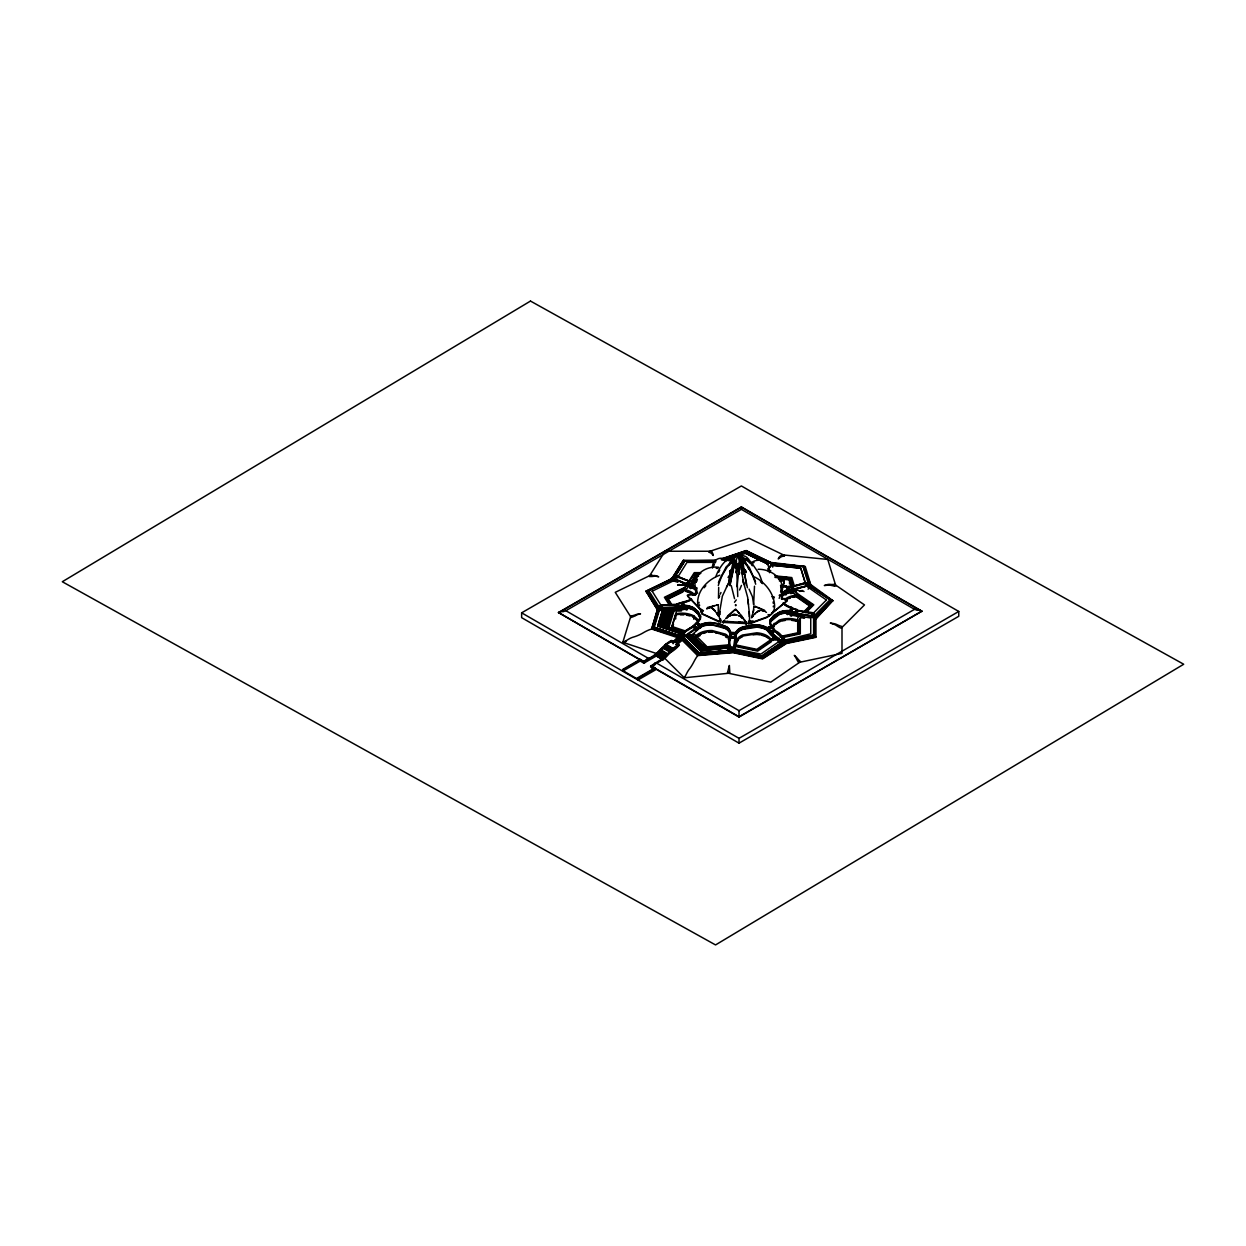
<?xml version="1.0" encoding="UTF-8"?>
<svg xmlns="http://www.w3.org/2000/svg" width="1246" height="1246" viewBox="0 0 1246 1246"><rect width="100%" height="100%" fill="white"/><g stroke="black" fill="none" stroke-linecap="round" stroke-linejoin="round"><path stroke-width="1.5" d="M700.532 618.919L699.006 615.119M700.548 615.789L700.532 617.206A18.114 10.451 0 0 1 698.29 621.785L697.277 622.735M737.772 596.554L736.386 560.918L732.882 570.559L729.798 585.433M719.892 611.63L719.845 613.468A21.026 7.258 -74.9 0 0 719.861 614.309M738.208 566.681L738.722 570.512A29.966 1.947 -87.4 0 1 738.722 572.039L738.785 573.222L738.286 569.624M738.629 569.983A30.574 1.978 -87.4 0 1 738.8 572.662L738.785 569.547M727.976 559.937L731.184 556.183L734.735 555.856L734.283 564.843L728.785 581.648M737.04 586.726L739.906 560.902L744.594 574.048L747.413 587.738M734.626 647.795L734.548 648.839L736.23 634.712A17.584 10.155 0 0 1 742.46 629.386L756.789 627.174A17.584 10.155 0 0 1 766.788 629.978L770.744 634.899L779.171 641.908M730.125 634.261L728.178 649.914L733.972 650.21L736.23 632.579A17.584 10.155 0 0 1 742.46 627.268L749.376 625.617L758.503 625.352A18.114 10.451 0 0 1 765.916 627.423L767.225 628.109L771.445 626.395L774.934 631.068L785.276 639.914L779.202 641.394L760.948 654.057L734.159 648.855M735.903 605.603L735.95 604.762M729.938 632.485A18.114 10.451 0 0 1 730.327 633.42L728.863 648.823M730.592 635.538L730.327 631.286A18.114 10.451 0 0 0 726.948 626.94L719.409 623.81L710.422 622.486A18.114 10.451 0 0 0 702.479 623.794L699.941 625.741L701.358 624.542A17.584 10.155 0 0 1 712.058 622.798L719.409 624.246M729.86 636.239L728.349 646.658C726.309 650.272 735.623 650.739 734.143 646.954L733.396 648.621L728.863 648.512M728.988 646.69L728.24 648.372M730.296 640.101L730.421 638.388L729.72 640.07M734.704 646.503L735.903 636.457M734.829 638.201L736.246 632.018A18.114 10.451 0 0 1 740.872 628.077L749.235 625.741L756.805 625.165A17.584 10.155 0 0 1 766.788 627.844L781.024 642.048L784.746 640.117M734.548 648.839L734.688 646.767M729.564 646.238L729.58 640.833M781.507 599.139L782.426 593.376A18.114 10.451 0 0 1 787.27 589.514L794.683 589.358L808.436 585.698L830.895 600.338L815.46 615.773L814.386 618.109M782.036 598.687L782.363 594.373A17.584 10.155 0 0 1 788.874 589.171L790.385 589.576M782.145 599.373L782.363 596.491A17.584 10.155 0 0 1 788.874 591.289L787.27 591.648A18.114 10.451 0 0 0 782.426 595.51L781.834 596.445M753.534 610.369L753.783 606.553L754.827 606.132L764.655 610.322M718.693 587.442L718.475 598.189M673.105 609.901L668.666 611.412L685.3 607.425A18.114 10.451 0 0 1 692.823 609.372L698.243 613.717M691.608 599.622A18.114 10.451 0 0 1 684.786 602.301L677.933 603.578L676.64 605.026L661.533 605.79L661.533 606.755L659.586 606.849L659.991 609.465L661.984 608.344L677.092 607.55L685.3 605.291A18.114 10.451 0 0 1 692.823 607.238L698.243 611.599L700.548 616.225M682.201 608.5L683.556 607.285M728.739 581.913L733.66 559.641L726.138 566.946L719.378 580.138A85.678 63.406 -38.9 0 0 718.428 582.832M698.679 575.917L696.28 575.886L696.218 580.122M712.541 568.051C711.622 560.311 720.764 554.797 726.543 560.793M753.628 604.528L754.5 586.227M742.445 622.361L746.198 622.564L746.852 623.607L722.68 622.393L723.63 621.411L733.349 621.785M723.396 622.969L723.848 621.318M725.92 618.546L727.103 617.518M726.262 618.218L734.315 610.322M727.321 621.645L740.482 622.097M730.094 615.898L731.184 615.15L728.926 616.334M730.125 636.395L730.047 634.448A17.584 10.155 0 0 0 725.499 628.529L712.058 624.916A17.584 10.155 0 0 0 701.358 626.676L690.705 635.927M733.318 614.761L736.339 614.699M768.299 629.713L765.916 627.003A18.114 10.451 0 0 0 758.503 624.916L749.235 625.321L740.872 627.641A18.114 10.451 0 0 0 736.246 631.582C737.274 636.208 730.312 641.783 730.592 635.117M733.505 648.309L733.333 649.431L728.817 649.197L728.988 648.076L733.505 648.309L734.891 637.936M734.922 614.107L732.414 615.01L733.676 614.496M742.834 618.218L740.794 616.863L743.675 619.028M745.965 624.106L745.139 620.726M718.288 605.447L718.21 613.593M739.812 558.738L740.903 554.922L741.479 555.934M729.86 638.373L730.654 636.285M753.207 612.066L753.643 609.73M734.626 564.578L738.271 554.47L739.034 557.897M768.05 614.543L769.592 615.82L770.153 614.48M696.732 581.461L697.386 579.265M753.441 610.898L752.319 615.322M796.537 613.25L788.407 610.509A18.114 10.451 0 0 0 780.401 611.661L773.766 615.399L769.935 620.71A18.114 10.451 0 0 0 770.791 625.461L771.399 626.349M797.674 615.913L788.407 612.627A18.114 10.451 0 0 0 780.401 613.795L773.766 617.533L769.935 622.424A18.114 10.451 0 0 0 769.81 623.374M790.166 612.658L791.802 614.044M780.775 591.32L780.588 592.177M783.672 583.44L784.295 580.34L779.7 580.231M695.128 594.295L696.109 590.012A17.584 10.155 0 0 0 691.25 584.234L692.729 584.748A18.114 10.451 0 0 1 695.891 588.096M695.642 594.373L696.639 590.012M695.642 594.794L696.327 589.031M783.485 584.281L784.061 580.963L779.435 580.932M737.694 565.077L735.436 563.815L738.115 564.89L736.526 568.02L738.473 563.332L736.043 567.553M748.628 621.318L748.145 622.844M783.734 583.595L782.223 588.237M738.115 556.308L739.112 560.295A76.458 5.436 -87.1 0 1 739.33 563.504M783.485 584.53L782.94 586.134M733.411 570.076L731.137 579.733A76.458 26.384 -74.9 0 0 730.078 585.682M740.264 557.678L740.669 556.51M701 611.241L702.183 614.06L718.646 621.676L720.702 621.162M635.694 615.508A11.666 9.298 -21 0 1 640.522 613.842L640.086 613.842A11.697 9.547 4.3 0 0 635.585 614.761A19.36 15.793 4.3 0 1 632.501 615.695A18.721 15.279 4.3 0 1 630.865 615.991L622.829 642.297L656.767 653.62A20.061 11.588 -60 0 0 660.178 650.287A12.211 7.055 -60 0 1 663.775 647.172A25.979 14.999 -60 0 0 664.928 646.44L665.239 644.789L672.606 649.088M676.407 637.267L651.658 629.012L657.125 610.696L651.658 629.012A28.72 21.26 -38.9 0 0 644.12 632.298L642.017 633.513A35.122 25.995 -38.9 0 1 636.083 636.192A35.262 26.104 -38.9 0 1 633.42 637.064A16.478 12.195 -38.9 0 0 628 639.556A26.478 19.593 -38.9 0 1 622.844 642.297L626.442 641.332M651.658 628.591L678.556 637.033L652.53 628.358L657.919 610.4L657.514 607.783L646.908 590.947L670.769 579.39L673.229 577.365L683.883 560.466L673.229 577.365M653.387 627.797L658.698 610.104L653.387 627.797L678.945 636.317M654.259 627.252L680.3 635.943L654.259 627.252L659.492 609.792L659.056 606.942L648.745 590.604L671.937 579.686L675.348 576.446L676.936 576.135L689.334 581.181L695.081 573.176L700.641 573.176M662.607 610.073L657.717 626.115L662.607 609.964M663.495 610.01L658.573 626.193L682.528 633.669M664.305 610.275L659.446 626.022M665.582 609.123L660.396 626.022M667.264 609.372L662.031 626.536L684.116 633.591M667.498 611.49L662.903 626.629L684.116 633.295M663.76 626.458L668.323 611.755M668.323 611.817L663.853 626.364M669.678 610.26L664.632 626.8L684.179 633.015M670.488 610.478L665.504 626.878L683.789 632.579M672.902 611.381L668.09 627.143L685.113 632.361L668.962 627.236L673.712 611.599L671.298 610.758L666.361 626.972L685.113 632.61M671.843 627.517L675.706 614.854A17.584 10.155 0 0 1 693.788 616.879L697.807 620.524M671.843 628.155L672.949 624.542M674.6 619.106L675.706 615.493M672.388 627.828L673.494 624.215M739.345 573.549L739.501 572.381M753.285 615.945L751.572 617.798L752.459 614.948M782.722 586.835L783.033 585.978M719.067 597.582L719.627 595.868M734.221 567.428L735.919 563.317M713.911 565.653L714.379 564.267M739.548 589.997L741.448 585.418M735.685 572.537L736.698 569.438M736.152 572.662L737.18 569.562M748.566 623.857L749.438 619.76A21.743 4.595 81.2 0 0 749.609 615.789L747.693 597.457L743.27 581.508M749.999 620.991L749.173 622.595L751.042 623.312L767.178 617.346L769.888 615.213M750.076 621.069L749.656 622.19L753.036 620.82M736.215 571.073L737.18 569.983L736.698 571.198M781.943 588.891L782.504 587.458M720.235 594.171L720.982 592.489M734.19 565.201L737.975 564.485L735.825 565.326M737.975 564.485L735.919 565.855M789.497 610.945L790.914 607.908M790.166 611.288L791.506 608.095L789.948 607.612A18.114 10.451 0 0 1 784.014 604.294L783.158 603.438M790.821 611.646L791.506 608.095M803.857 614.823L796.537 613.686L795.275 612.113M796.599 609.263L797.861 610.4L812.517 612.627L814.417 613.873L797.72 610.727L791.631 607.378A17.584 10.155 0 0 1 783.656 602.908M795.275 612.845L797.082 610.415L795.275 612.845L796.459 609.995L792.923 608.64M795.135 614.543L791.475 613.717M811.738 616.988L813.062 616.77L811.177 615.524L795.914 613.266L797.082 610.415M813.062 616.77L796.396 613.577L797.861 610.4M796.396 615.711L795.275 614.231M800.244 616.318L804.698 617.923L802.019 617.876L800.244 616.318L810.663 617.954M799.184 620.57L801.303 615.882M797.082 610.727L812.361 613.406L811.021 615.882L812.267 617.035L813.778 613.78L812.361 612.985M812.984 613.826L811.177 616.272L812.984 613.826L812.439 617.097L812.984 614.153M813.062 617.191L814.245 614.667L812.361 614.371L812.361 613.406M813.062 617.938L812.906 617.128M814.245 615.399L813.778 613.78M813.607 617.736L814.744 615.29L829.945 599.747L810.336 586.57L807.751 583.128L809.62 586.336L808.171 585.355L793.842 589.327L791.335 586.461L787.737 587.364L786.257 585.932A17.584 10.155 0 0 1 781.444 586.227M830.895 600.338L815.46 615.462L814.386 617.798L814.386 635.943L785.65 641.97L762.1 657.078L733.364 651.035L698.523 653.854L683.26 638.279M815.164 618.499L816.192 615.945L831.845 600.292L816.192 615.945M812.33 586.477L810.803 584.608L832.795 600.572L815.943 618.546L815.943 637.313L786.382 643.528L762.599 658.885L733.037 652.67L697.713 655.598L682.403 640.304A21.12 12.195 -60 0 0 677.419 644.447L679.241 645.303L678.478 646.098A25.979 14.999 -60 0 1 671.687 651.767A12.211 7.055 -60 0 0 668.105 654.866A20.061 11.588 -60 0 1 664.679 658.184L656.393 662.981A2.632 1.526 -60 0 0 655.598 664.009L654.773 664.866A3.489 2.009 -60 0 0 652.702 666.906L652.702 667.233M815.943 618.982L832.795 600.572M734.424 564.843L736.386 560.918M702.9 611.506L703.414 610.571M779.217 595.635L779.638 594.778M683.602 605.447L683.524 605.447A17.584 10.155 0 0 1 693.757 608.079L697.776 611.724L700.018 615.836A17.584 10.155 0 0 1 696.981 622.019L692.449 626.629L681.718 632.828L674.07 641.067L671.314 640.537C661.984 645.085 657.717 655.474 647.359 658.822L643.87 661.486L640.179 659.352L622.673 669.46L622.673 671.158M700.532 616.786A18.114 10.451 0 0 1 698.29 621.365L695.891 623.794M726.511 587.053L729.237 582.458M749.967 621.162L749.5 622.05L751.042 623.312M728.817 564.859L733.006 557.632C725.515 558.52 721.013 565.886 717.789 571.93A85.678 67.58 24.9 0 0 715.858 576.54M729.829 562.943L734.735 555.856M730.016 562.289L733.006 557.632M696.561 624.215L699.941 626.177L696.561 623.903L682.278 633.139L674.631 641.379L673.152 642.235L671.314 641.176C662.342 645.802 658.075 655.879 647.92 659.15L647.359 658.822M700.454 625.632C689.973 620.461 706.669 625.585 697.044 627.268L681.905 637.921L676.282 644.042L676.282 645.537M677.388 645.537L677.388 644.042L682.465 638.248L700.065 626.068M692.994 626.956L697.402 622.611M654.29 575.59A11.666 7.024 57.8 0 1 657.935 576.477L658.682 576.836L657.779 576.602A11.666 8.442 42 0 0 653.402 576.337A19.36 14.018 42 0 1 650.661 576.524A18.721 13.566 42 0 1 649.228 576.431L665.099 551.246L711.668 551.246A18.721 1.994 85.7 0 0 711.871 551.822A19.36 2.056 85.7 0 0 712.276 552.585A11.666 1.246 85.7 0 1 712.93 554.377M645.989 591.134L656.751 608.624L645.989 591.134L670.192 579.406L672.529 577.474L683.338 560.326L715.204 560.466M670.192 579.406L672.529 577.895L683.338 560.326M673.93 577.256L684.428 560.591L673.93 577.583L670.769 579.39M674.631 577.147L684.989 560.731L674.631 577.474L645.989 591.554M677.185 578.019L686.982 562.382L713.865 562.382M686.079 585.682L685.066 587.271L664.414 597.286L669.538 605.416M689.147 580.792L694.287 572.646L700.065 572.646M691.359 581.711L696.109 574.157L699.816 574.157M691.359 582.77L696.109 575.216M692.309 581.898L696.109 575.854M781.834 594.731L782.426 593.797A18.114 10.451 0 0 1 787.27 589.95L789.216 589.436L787.114 586.835L784.746 586.835A18.114 10.451 0 0 1 781.429 586.959M714.97 563.005L715.734 561.821M728.194 577.272L729.081 575.917M728.412 577.552L729.346 576.073M728.692 577.677L729.58 576.337M729.564 580.807L722.353 596.18L719.207 614.262A21.743 7.507 -74.9 0 0 719.487 618.25L720.92 622.455M724.798 619.932L723.599 621.583L733.318 621.956M779.155 598.314L781.834 593.049A21.743 17.678 -8.6 0 0 782.504 588.673C782.286 576.462 769.171 569.017 758.082 569.282M734.486 602.301L736.277 599.887M729.673 573.238A30.574 14.485 67.7 0 1 730.997 570.575L733.146 568.488M731.947 569.671L731.184 570.917A29.966 14.189 67.7 0 0 729.891 573.549M783.158 603.017L784.014 603.874A18.114 10.451 0 0 0 789.948 607.191L791.708 607.394M731.34 562.662L733.66 559.641M729.393 631.566A18.114 10.451 0 0 0 726.948 629.074L719.409 625.944L710.422 624.62A18.114 10.451 0 0 0 702.479 625.913L700.252 628.109M753.207 615.882L752.273 616.77M729.346 559.438L730.701 558.021M665.629 644.244L673.058 648.496L678.135 645.537L673.058 648.029L664.492 657.436L650.677 666.065L650.677 667.124L654.368 669.258L654.368 668.183L637.422 677.964L637.422 679.039L623.234 670.846L623.234 669.787L640.179 659.991M654.742 663.074L655.287 663.402C665.644 660.053 669.912 649.649 679.241 645.101L677.388 644.042M736.698 570.559L736.807 566.509M730.047 574.608L732.134 572.101M730.265 574.873L732.368 572.303M730.514 575.045L731.527 573.783M704.192 587.754L705.812 585.729M768.439 562.662L772.536 564.454M768.72 562.538L767.598 562.102L768.984 562.195L768.408 563.348M768.984 562.195L768.159 563.644L768.159 562.694L803.935 566.634C802.253 568.425 815.85 596.647 809.308 584.561M768.019 568.659L772.286 563.379L804.605 566.556C802.922 568.02 816.286 596.445 810.056 584.732M769.607 572.693L768.938 567.646L773.112 563.737M772.567 564.095L773.19 563.955M768.159 569.313L772.863 563.535L773.688 564.64M769.452 571.12L769.452 570.294L770.791 570.746M773.081 598.89L773.875 598.111M677.824 582.271L671.999 580.371L671.999 579.188L673.603 578.876L686.048 583.876L690.377 580.667L693.337 582.162L694.816 581.306A17.584 10.155 0 0 0 696.312 581.648M694.738 581.29L696.14 581.929M771.305 614.652L774.062 609.808A21.743 14.547 50.5 0 0 774.607 605.681C774.031 593.376 765.278 582.365 754.531 576.945M731.714 570.201L732.523 569.033M732.134 570.029L733.302 568.861M770.23 619.745L773.766 615.836L779.248 612.393A17.584 10.155 0 0 1 790.026 610.836L795.275 612.534M774.187 615.586L770.729 619.418A17.584 10.155 0 0 0 771.881 625.804L775.417 630.881M797.705 619.963A17.584 10.155 0 0 0 779.28 620.134L771.928 625.881L770.791 625.025A18.114 10.451 0 0 1 769.935 620.29M771.928 626.94L779.28 621.193A17.584 10.155 0 0 1 797.705 621.022M753.939 614.823L755.699 612.876M770.106 614.527L767.318 616.91L749.843 623.156M701.015 611.225L702.121 611.256M679.35 635.616L653.387 627.486M803.203 612.409L810.616 604.98L794.014 593.563L793.406 591.539A17.584 10.155 0 0 1 783.111 593.953M804.433 612.238L810.616 606.054L796.319 596.195A17.584 10.155 0 0 0 785.416 599.902M805.009 612.175L812.408 604.762L805.009 612.3M801.785 616.817L800.306 618.296L800.306 633.871L783.391 637.422M805.788 612.83L813.794 604.824L796.459 592.909L795.431 589.498M813.373 613.125L826.472 599.933M754.92 613.935L755.87 613.016M727.462 616.085L735.592 609.06L742.46 616.832M771.726 613.437L787.332 600.401L784.201 598.563M771.508 613.639L787.083 600.93L784.232 599.264M732.274 569.578L733.52 568.581M691.219 598.999A17.584 10.155 0 0 1 683.057 601.88L676.594 604.279L661.486 605.011L659.539 606.054L659.586 607.596M691.608 599.201A18.114 10.451 0 0 1 684.786 601.88L677.294 604.684L661.533 605.369L659.539 606.054L660.645 609.107M681.702 605.151L683.057 604.014M681.827 605.447L682.979 604.03M739.906 566.229L738.053 564.516L735.436 564.158M726.231 618.39L727.088 617.673M649.228 576.431L650.817 575.107A18.721 11.276 57.8 0 0 652.001 575.403M673.494 579.779C683.696 571.384 664.539 584.732 675.348 577.614M672.373 580.06L676.578 576.851L689.334 581.181M671.999 579.188L673.977 579.966L676.578 576.851M677.606 585.168L683.104 584.405L692.729 586.866A18.114 10.451 0 0 1 695.891 590.23M681.25 585.355L683.12 584.405L681.25 585.355L679.117 584.499M673.977 579.966L673.977 579.001L686.39 584.031C692.028 576.696 697.153 587.287 687.138 583.346L686.048 583.876M673.432 579.437L673.977 578.58L686.92 583.922L690.066 581.352M686.92 583.922L690.066 581.664M682.761 584.686L686.39 585.729M682.668 589.296L687.527 585.153M691.546 583.985C688.322 586.632 694.318 580.402 696.14 582.365M686.39 584.031L687.449 583.081L691.063 584.795L694.505 581.975M691.063 584.795L694.505 582.303M691.997 584.701L695.112 582.131M756.898 612.238L759.998 610.462M756.743 612.098L757.88 611.319M660.645 609.014L661.938 607.986L682.232 606.179M659.991 610.213L682.232 608.188M722.68 622.393L727.602 621.442M729.658 571.213L733.131 568.939M729.533 571.509L731.013 570.684M729.798 571.789L732.15 569.936M666.781 612.425L673.058 609.543M757.755 611.288L758.939 610.556M683.556 605.151L682.201 606.366L681.313 603.064M773.439 637.905L756.836 649.337L735.919 644.945A17.584 10.155 0 0 1 742.507 635.008L756.836 632.797A17.584 10.155 0 0 1 771.149 639.494M763.191 646.02L769.561 641.643M736.666 646.004L757.303 650.334L771.305 640.569M771.476 641.597L757.661 651.113L735.109 646.378M772.987 640.522L775.121 639.136M680.3 635.616L683.883 637.687L698.928 652.717L733.536 649.945L761.851 655.894L781.164 642.625L785.276 640.927L813.607 634.977M683.883 637.687L698.928 653.044L733.536 650.272L761.851 656.221L781.164 642.936L785.276 641.254L813.607 635.304L813.607 617.409L814.744 615.29M698.523 653.854L728.552 650.49L762.1 656.751L785.65 641.659L814.386 635.616M815.164 618.172L815.164 636.566L786.008 642.702L762.35 657.919L733.209 651.798L698.118 654.68L682.637 639.198L698.118 654.352L733.209 651.471L762.35 657.608L786.008 642.375L815.164 636.254M682.014 639.463L697.713 655.178L733.037 652.25L762.599 658.449L786.382 643.092L815.943 636.893M714.799 561.666L714.799 560.482L715.749 561.23M730.623 570.684L732.991 569.235M728.069 560.7L731.932 559.283M688.15 595.448L688.259 596.803M774.233 625.025L779.28 621.832A17.584 10.155 0 0 1 780.681 621.38M686.048 586.009L690.596 586.555M521.638 612.83L741.386 485.956L958.766 611.459L958.766 616.287L739.018 743.161L521.638 617.658L521.638 612.83L739.018 738.333L958.766 611.459M650.677 666.065L739.018 717.057L921.915 611.147L741.386 506.904L558.473 612.502L644.789 662.654M558.473 612.83L741.386 507.231L921.915 611.459M565.84 610.696L648.465 658.402A2.632 1.526 -60 0 0 647.671 659.43L646.767 660.349A3.489 2.009 -60 0 0 644.789 662.342L558.473 612.502L559.641 612.004A6.651 5.42 0 0 1 562.46 611.661A2.741 2.243 0 0 0 564.251 611.288A4.19 3.427 0 0 1 565.855 610.711L741.386 509.349L914.548 609.325A4.19 3.427 0 0 1 916.153 609.901A2.741 2.243 0 0 0 917.944 610.275A6.651 5.42 0 0 1 920.763 610.633L921.915 611.147L739.018 716.746L652.702 666.906M707.448 608.484L709.831 607.97M709.395 607.955L709.877 607.768M712.323 608.328L714.083 610.073M714.939 611.023L714.332 609.87M718.07 615.088L715.734 612.035M692.916 627.143L682.201 633.653L685.409 635.694L681.749 634.198L684.412 636.628M681.749 634.23L685.409 635.694M717.213 614.122L718.755 616.147L718.288 613.484M679.008 637.111L681.36 634.775M678.245 637.22L681.905 638.668L678.276 637.111L681.453 639.26L679.989 640.771L676.89 638.855A21.12 12.195 -60 0 0 673.183 642.002L671.314 640.74L670.55 641.519A25.979 14.999 -60 0 1 670.005 642.095M678.322 637.454L680.986 639.572M665.707 645.194L671.314 641.176M680.518 640.428L677.279 638.31L680.986 639.837M700.906 624.838L702.479 624.215A18.114 10.451 0 0 1 710.422 622.922L712.136 622.922M700.392 625.399L700.984 624.76L697.277 622.704M676.438 639.447L675.893 640.117C684.537 643.637 674.647 640.693 676.936 638.933M693.913 626.208L697.044 627.735L696.514 628.373M623.234 670.846L640.179 661.065L643.87 663.184L656.299 656.003L663.121 659.944M664.398 646.908L671.22 651.113L663.869 647.484L663.479 648.356L670.395 652.452M678.603 642.531L675.441 640.693L678.681 642.484L678.151 643.123M678.681 642.765L674.974 641.285L678.229 643.076L676.282 644.462L678.135 645.537M696.592 628.607C688.15 624.776 698.617 627.408 696.047 628.903M673.12 642.64L675.098 641.269M667.186 654.446L660.91 650.163L663.479 648.356M660.442 650.739L667.264 654.68L660.91 650.163M684.49 636.581L681.905 638.668M665.8 656.206L659.446 651.642L666.267 655.614M665.348 656.782L659.056 652.499L659.523 651.642M664.881 657.327L659.056 652.499M665.053 657.763L658.604 653.091M658.075 653.387L664.959 657.608L658.137 653.667M679.989 640.771L679.6 641.597M643.87 662.124L647.92 659.15M657.686 654.259L664.04 658.776M656.299 656.003L657.218 654.555M718.646 621.676L719.425 621.224M672.996 648.543L672.077 649.711L665.333 646.004M671.22 651.113L664.336 646.908L672.077 649.664M663.417 648.076L670.691 651.424M667.654 653.854L670.301 651.97M651.783 667.763L651.783 666.065L655.287 663.402M637.968 678.291L655.474 668.183L655.474 669.881L637.968 679.989L637.422 677.964M637.422 679.039L654.368 669.258M656.393 662.981L739.018 710.672L914.548 609.325M732.025 570.216L733.349 569.251M732.648 561.712L727.29 566.837L722.462 574.827A76.458 56.584 -38.9 0 0 718.288 585.542M766.851 630.009C769.857 631.037 779.84 646.892 773.501 636.597M735.452 565.762L738.021 564.765L736.526 568.02M736.137 566.136L738.021 565.123M708.398 607.768L707.292 608.344L708.304 608.001M675.519 576.96L676.936 576.135L689.536 581.461M650.817 575.107L615.259 592.333L631.099 617.44A18.721 14.921 -21 0 0 632.657 616.91A19.36 15.435 -21 0 0 635.694 615.493M647.827 591.102L658.293 607.69L647.827 591.102L671.937 579.686M652.125 591.227L674.07 580.496M682.668 589.171L665.753 597.364L670.441 604.917M669.195 598.625L682.839 592.021M690.237 586.773L691.25 586.368A17.584 10.155 0 0 1 695.829 591.227M752.273 562.086C758.066 558.333 767.287 560.326 768.938 567.646M752.833 563.005L754.064 562.46M677.949 584.872L681.593 585.075M707.557 607.441L718.49 604.762M698.944 626.598L700.252 625.99M771.305 640.693L775.635 638.793M779.202 641.503L810.741 633.825L810.741 617.191M784.746 641.285C784.669 638.7 780.51 638.482 780.245 641.394M751.338 621.287L749.843 621.988M766.742 627.844L771.196 626.037M767.225 628.109L771.445 626.722M767.225 628.42L771.741 627.065M767.676 628.7L771.741 627.377M771.445 625.975C775.074 630.274 760.543 630.429 772.504 627.47M768.891 630.227L779.903 639.743L781.024 642.048M770.464 631.426C776.087 627.283 783.423 637.142 785.276 641.254M770.464 631.753L774.187 630.242M770.838 632.049L774.56 630.554M770.838 632.376L774.56 630.865M770.012 631.192L771.212 632.579M771.212 632.688L774.934 631.177L784.746 640.537M771.212 632.999L774.934 631.488M779.903 639.743L770.744 632.766M783.625 638.232L784.902 639.603M779.903 640.164L783.625 638.668M779.903 641.129L783.999 639.291M780.276 641.114L783.999 639.603M785.276 641.083L780.51 643.014L780.65 641.425C789.762 636.566 779.653 645.241 779.389 639.961L780.65 641.316M711.077 606.677L709.644 607.223M789.964 589.779L808.171 585.791L808.171 586.741L810.336 586.57M786.475 586.617L790.229 589.623M719.845 575.2C708.553 579.125 698.196 589.342 697.635 601.802A21.743 16.089 -38.9 0 0 698.243 605.977L701.28 611.116M722.415 558.535L746.245 550.592L770.651 562.413L805.274 566.494L810.803 585.028M722.415 558.971L746.245 550.592M721.403 559.485L746.167 551.153M721.403 559.797L745.996 551.604L769.389 562.616M724.315 560.529L731.449 558.052M735.015 556.962L745.7 553.302L767.832 564.017M778.921 612.58L780.401 612.082A18.114 10.451 0 0 1 788.407 610.929L790.073 610.961M689.381 594.934L694.552 594.918M714.519 605.603L712.821 606.117M794.683 589.358L791.101 585.745L787.597 586.648M792.269 586.383L805.975 582.645L808.015 583.455M792.518 586.679L787.114 586.835M791.335 586.461L793.842 589.327M792.518 586.788L806.255 583.408L809.355 586.43L806.847 583.891M807.159 583.284L807.751 584.296M808.763 585.947L806.255 583.72L808.701 586.601M808.015 583.891L806.847 583.564M791.428 589.342L793.842 589M794.683 591.492L793.25 590.542L789.762 591.554L798.063 590.215L799.994 591.352L802.346 590.729L799.994 591.352M790.385 591.694L788.656 591.025M716.637 605.042L718.039 604.902M803.249 567.023L808.561 584.374L810.336 586.259L808.109 589.187M781.476 598.625L784.201 598.563M734.891 609.777L736.791 610.509M733.598 614.543L737.461 614.979M780.588 636.41L797.705 632.812M780.401 637.22L799.184 633.28L799.184 620.446M780.401 637.345L799.184 633.404M742.118 568.005L743.332 568.659L741.354 555.809C747.133 554.704 750.388 561.51 752.382 565.793M708.102 608.11L709.021 608.032M789.762 589.545L786.475 586.196L784.746 586.414A18.114 10.451 0 0 1 781.429 586.539M739.205 568.051L737.663 564.672L739.205 567.693M683.104 602.612L683.556 605.899L678.338 606.195L677.03 607.643L661.938 608.406L661.533 605.79M729.798 644.743L707.121 646.83L694.209 633.903M712.603 647.328L716.263 646.954M730.421 645.615L705.376 648.668L691.156 635.039M690.642 634.697L704.566 648.777L730.374 645.895M689.49 634.712L703.756 649.135L730.39 646.269M730.296 646.409L702.962 649.742L689.63 636.161M689.131 636.099L702.557 649.68L730.125 646.705M729.969 647.141L701.747 650.038L687.901 636.036M700.937 650.396L729.658 647.593L700.937 650.646L686.733 636.441M700.532 650.833L686.172 636.363L700.532 650.833L729.549 647.733M664.679 658.184L684.272 677.777L729.829 673.136L729.377 665.442A11.712 2.056 -82.8 0 0 728.412 669.009A19.375 3.395 -82.8 0 1 727.742 671.765M734.065 565.139C742.258 564.064 734.019 564.438 735.903 568.986M754.297 606.74L755.87 607.051M758.939 610.68L759.967 610.587M753.129 634.775L756.836 634.494A17.584 10.155 0 0 1 759.982 634.899M660.956 606.786L661.533 606.117L661.938 609.372L659.991 609.465L660.037 610.571M660.692 609.372L661.938 608.733M702.557 610.042L700.143 608.718M672.824 611.817L673.634 611.584L672.622 610.291M725.499 626.411A17.584 10.155 0 0 1 730.047 632.267L730.577 632.298M730.047 634.448L735.405 634.681M697.667 576.524L696.498 576.54L696.374 579.873M732.804 556.993L733.598 556.993M683.338 560.747L715.406 560.731M684.428 560.918L715.422 560.389M700.641 573.3L695.081 573.176M683.556 605.572L685.3 605.712A18.114 10.451 0 0 1 692.823 607.659L698.243 612.02M683.524 607.581L683.602 607.581A17.584 10.155 0 0 1 693.757 610.197L697.776 613.842L700.018 617.969A17.584 10.155 0 0 1 700.018 618.904M771.804 596.741L774.405 597.099M731.277 648.185L734.159 648.434M738.66 622.346L746.183 622.72L745.715 621.629L746.198 622.564M730.483 632.345L735.903 632.61M719.191 624.09L726.948 627.361A18.114 10.451 0 0 1 730.327 631.706L730.561 632.657L735.701 632.984M730.577 632.719L735.701 633.295M730.577 633.046L735.545 633.669M730.608 633.42L735.545 633.996M730.421 636.69L734.953 636.924M730.421 637.018L734.953 637.236M730.358 637.391L734.891 637.609M729.72 637.952L735.405 638.232M728.988 647.126L733.505 647.344M718.662 567.288C708.133 565.7 694.894 572.428 694.972 584.249A21.743 17.148 24.9 0 0 695.626 588.688L697.635 593.283M716.201 568.316L717.898 568.41M795.135 612.409L791.412 611.879L790.166 610.54M740.498 622.097L746.852 623.607M790.026 612.954L790.104 612.97A17.584 10.155 0 0 0 779.248 614.527L770.729 621.536A17.584 10.155 0 0 0 770.324 623.389M773.19 563.644L804.605 566.556M772.318 565.232L800.773 568.129L805.804 584.561L800.773 568.238L772.318 565.341M774.716 575.839L791.786 577.568L794.387 586.087M776.149 576.524L790.805 578.019L793.577 587.084M776.149 576.649L790.805 578.019M774.919 577.381L789.528 578.876L791.74 586.103M778.579 578.814L789.528 579.935L791.194 585.355M778.579 579.452L784.046 580.013M735.903 634.323L730.125 634.027L730.047 632.314M736.199 634.759L736.246 633.716A18.114 10.451 0 0 1 740.872 629.775L749.235 627.454L758.503 627.05A18.114 10.451 0 0 1 765.916 629.121L767.225 629.806M796.459 609.574L792.113 608.562M807.517 615.384L811.177 616.272M796.537 615.384L803.872 616.521M771.539 613.172L772.598 613.328M762.786 610.556L762.007 610.54M761.789 610.524L762.412 610.633M715.671 632.875L719.238 633.529M740.015 565.513L737.881 564.485L741.822 565.84L740.264 565.559M741.822 565.84L737.881 564.485M740.217 565.263L741.775 565.544M711.622 607.892L712.525 608.079M711.419 608.017L713.242 609.076M736.666 645.88L757.303 650.334M747.055 565.201L743.146 557.569L751.416 562.429L758.845 573.425A85.678 69.698 -8.6 0 1 762.381 583.175M744.267 559.314L748.176 561.105L752.491 565.092M762.723 610.68L764.67 611.241M768.984 562.631L773.673 563.722M832.281 623.685L830.288 623.078L832.421 623.374A11.666 9.438 12.8 0 1 837.328 624.776A19.36 15.668 12.8 0 0 840.38 626.022A18.721 15.154 12.8 0 0 842 626.489L842 653.371L798.577 662.498A18.737 7.102 73.2 0 1 797.845 661.346A19.375 7.336 73.2 0 1 796.396 658.729A11.712 4.439 73.2 0 0 794.294 655.396L794.309 655.396A11.697 6.464 62 0 1 797.362 658.34A19.36 10.7 62 0 0 799.449 660.66M696.016 594.544L691.655 593.89L688.057 594.809L687.247 595.354L689.334 598.033M685.861 631.13L671.843 626.458L676.329 611.77L675.098 609.839A17.584 10.155 0 0 0 690.113 607.394M673.588 628.109L682.356 631.021M684.054 633.622L661.174 626.193L666.376 609.138L661.252 626.115M659.523 626.006L684.054 633.871M658.573 625.944L681.858 633.949M657.717 626.006L683.057 634.557M678.556 636.722L652.53 628.358M722.384 559.828L723.63 560.248M720.811 634.105L725.546 635.849A17.584 10.155 0 0 1 729.471 639.883M764.514 611.303L763.767 611.054M759.562 608.515L757.786 607.799M701.996 613.608L719.861 621.629M741.619 567.849L742.491 568.207M690.066 580.932L693.913 582.131M674.974 576.742L676.048 577.287M674.974 577.163L676.048 576.96M689.1 584.172L690.409 584.748M762.599 609.901L761.15 609.216M702.043 611.942L701.171 612.02L701.841 613.639M746.089 551.059L770.651 562.413M745.996 551.293L769.81 562.865L773.906 563.301M745.7 553.411L767.832 564.126M802.097 590.402L804.028 591.554M763.611 610.447L764.982 611.256M741.946 568.363L743.924 569.547M696.576 629.028L692.449 626.629M741.572 568.659L745.31 571.057M741.354 568.955L742.928 569.687M741.417 569.266L745.092 571.618M685.035 636.753L680.799 634.307M697.339 622.984L700.984 625.071M693.835 625.975L696.966 627.735M692.994 627.377L696.125 628.903M681.36 635.055L684.49 636.862M678.696 636.628L681.905 638.388M677.388 638.295L676.812 638.949L680.067 641.005M676.36 639.494L679.6 641.316M678.322 643.512L675.052 641.207M676.282 644.042L678.135 645.101M670.769 641.285L673.152 642.656M665.691 644.525L673.058 648.777M665.239 645.101L672.606 649.353M665.255 645.74L672.139 649.945M671.687 650.537L664.866 646.596M663.947 647.764L670.769 651.705M660.832 649.882L667.716 653.823M660.364 650.474L667.264 654.68M659.446 651.642L666.345 655.567M658.994 652.219L665.878 656.44M658.527 652.811L665.426 657.016M657.608 653.979L664.43 657.95M663.573 659.087L656.689 655.147L663.043 659.71L656.221 655.739M651.783 666.065L655.474 668.183M767.676 629.028L770.464 631.006M742.647 569.687L745.357 571.353M765.356 611.755L766.461 612.378M742.959 568.441L744.127 569.188M737.757 565.108L739.485 566.291M811.66 586.399L832.795 600.993M810.99 586.321L831.845 600.619M807.891 587.146L826.472 600.042M794.683 590.838L798.063 595.012L812.408 604.886M810.616 606.693L796.319 596.834A17.584 10.155 0 0 0 793.188 597.317M746.338 585.215L742.585 559.579L749.376 567.615L755.481 581.446M743.488 561.744L748.332 567.382L752.755 575.995A76.458 51.133 50.5 0 1 755.699 584.218M743.878 570.466L746.198 572.553M741.791 617.564L742.803 618.39M774.187 629.915L772.037 628.031M743.753 568.97L744.874 569.796M743.551 569.329L745.342 570.839M760.449 581.804L762.583 583.626M675.706 618.904L675.706 613.795A17.584 10.155 0 0 1 693.788 615.82L697.807 619.464M697.807 621.162L693.788 617.518A17.584 10.155 0 0 0 692.558 616.926M796.459 611.693L797.72 612.845M746.556 558.613L750.092 562.958M703.414 644.182L707.121 647.889M705.781 648.231L692.355 634.666L705.812 648.122M691.779 634.666L705.376 648.418M691.156 634.775L705.018 648.481M690.066 634.712L704.613 648.668M689.443 635.071L703.803 649.026M690.237 636.036L703.351 649.571L689.677 636.067M688.571 636.13L702.557 649.929M688.508 636.223L702.183 649.742M687.34 636.067L701.778 649.929M687.278 636.161L701.342 650.21M686.78 636.083L701.389 650.101M744.501 569.593L745.56 570.497M744.283 569.936L745.98 571.603M791.506 607.659L792.721 608.92L791.475 611.693M713.444 608.951L715.033 610.976M689.692 598.158L699.613 608.173M700.408 609.683L688.337 596.632M739.003 613.234L737.928 611.911M740.607 615.181L743.691 618.951M745.186 570.279L745.84 571.073M805.975 582.645L791.926 586.632M792.518 587.1L794.434 589.483M794.683 590.713L798.063 594.887M791.335 586.788L793.25 589.171M787.737 587.364L789.762 589.856M786.475 586.944L788.656 589.638M785.837 586.71L788.126 589.545M741.354 555.809L745.357 561.323M743.146 557.569L745.326 560.435M744.329 619.916L745.7 621.738L744.438 619.932M744.314 620.087L744.983 620.944M743.223 572.615L744.205 573.939M742.928 572.849L743.909 574.188M742.585 559.579L743.862 561.323M738.021 555.14L741.23 560.98L743.473 568.861M716.762 612.876L717.416 613.998M672.248 605.307L667.482 597.753L687.278 588.174L688.493 586.227A17.584 10.155 0 0 0 696.358 589.389M670.348 603.344L667.482 598.812L684.537 590.557A17.584 10.155 0 0 1 694.162 595.292M652.125 591.118L661.875 606.693M749.017 589.109L752.413 596.678L753.674 604.762M717.976 615.135L718.553 616.256M721.045 620.461L720.422 618.717M747.88 567.241L748.612 569.017M743.924 584.327L743.473 583.175A76.458 16.151 81.2 0 0 743.13 580.122L743.099 579.966M731.262 585.62L734.533 598.672M739.906 560.902L743.675 583.268M740.202 563.332L741.23 567.584M789.528 580.574L790.634 584.187M792.3 589.623L793.406 593.236M791.74 589.296L792.845 592.909M699.38 604.746L699.613 605.54M697.09 588.844L696.732 587.52M712.93 554.377L713.21 555.482L712.385 554.47A11.666 3.645 76.6 0 0 710.5 552.866A19.36 6.043 76.6 0 1 709.317 552.227M739.143 571.026L739.501 572.553M738.644 571.104L739.267 574.344M780.588 585.184L781.008 588.751A21.026 17.101 -8.6 0 1 780.915 590.464M739.376 573.144L739.423 573.985M719.44 613.624L719.658 614.854M747.74 599.466L748.488 604.512M741.822 570.824L742.336 574.141M683.743 602.503L684.21 605.634M683.104 602.939L683.556 605.899M682.465 603.017L682.886 606.195M677.933 604.014L678.338 606.942M677.294 604.357L677.684 607.3M676.594 604.279L677.03 607.643M673.261 609.263L673.634 611.911M660.894 606.148L661.283 609.076M658.293 607.363L658.698 610.415M656.751 608.204L657.125 611.116M630.865 615.991L631.099 617.44M768.252 569.92L768.471 571.571M743.878 571.104L744.236 573.487M773.112 602.02L773.299 603.36M730.608 633.747L730.654 634.572M735.436 604.731L735.483 605.587M741.666 560.046L741.791 563.239M739.299 573.238L739.236 572.054A29.966 1.947 -87.4 0 0 739.127 570.372M749.142 611.708L749.22 614.963A21.026 4.439 81.2 0 1 749.189 616.614M806.255 583.408L806.255 584.358M797.705 633.871L797.705 617.891L799.496 616.116A17.584 10.155 0 0 1 785.432 612.207M789.528 578.876L789.528 583.985M774.233 623.327L774.233 626.722M772.832 563.753L768.72 562.958M772.707 565.809L772.707 567.132M770.23 562.803L746.167 550.825L745.996 551.604M741.386 506.904L741.386 509.349M739.018 710.672L739.018 717.057M739.018 738.333L739.018 743.161M737.274 566.634L737.18 570.699M734.829 638.31L730.296 638.077M733.458 647.998L733.333 649.431M704.208 648.839L690.019 635.055M697.713 655.178L697.713 655.598A28.72 9.906 -74.9 0 0 694.193 661.221L693.212 663.074A35.122 12.117 -74.9 0 1 690.455 667.591A35.262 12.164 -74.9 0 1 689.209 669.273A16.478 5.685 -74.9 0 0 686.686 673.432A26.478 9.143 -74.9 0 1 684.272 677.762M693.788 615.82L693.788 619.215M691.546 584.732L692.729 585.168A18.114 10.451 0 0 1 695.891 588.533M674.133 641.098L674.133 642.593M673.152 641.597L673.152 643.73M661.938 608.406L661.938 609.372M657.514 607.783L646.908 590.947M643.87 661.486L643.87 663.184M640.179 659.352L640.179 661.065M729.767 574.11A30.574 14.485 67.7 0 1 730.935 571.213M730.312 573.378A29.966 14.189 67.7 0 1 731.122 571.54M739.158 570.014A30.574 1.978 -87.4 0 1 739.314 572.693M729.549 643.699A17.584 10.155 0 0 1 729.05 644.587M730.094 640.008A17.584 10.155 0 0 0 725.546 634.152L712.105 630.523A17.584 10.155 0 0 0 695.984 635.694M784.466 599.591A17.584 10.155 0 0 1 796.319 595.136M684.537 589.498A17.584 10.155 0 0 1 694.863 595.058M699.162 627.252A17.584 10.155 0 0 1 698.585 628.124M697.869 628.965A17.584 10.155 0 0 1 696.047 630.507M654.29 575.59A19.36 11.65 57.8 0 1 652.016 575.403M709.301 552.227A18.721 5.856 76.6 0 1 708.694 551.698L749.017 538.256L784.778 555.576A18.721 8.208 -69.8 0 1 783.921 556.028M783.905 556.028A19.36 8.488 -69.8 0 1 783.064 556.339M782.239 556.526A11.666 5.124 -69.8 0 0 779.591 557.881A24.141 10.591 -69.8 0 1 778.314 558.909L778.174 558.893A24.141 5.934 -79.7 0 0 778.906 557.71A11.666 2.866 -79.7 0 1 780.385 556.028A19.36 4.75 -79.7 0 0 781.32 555.342A18.721 4.595 -79.7 0 0 781.803 554.782L827.765 559.454L835.864 585.994A18.721 14.578 -28.6 0 1 834.337 585.932M834.322 585.932A19.36 15.077 -28.6 0 1 831.378 585.449A11.666 9.08 -28.6 0 0 826.659 585.277A24.141 18.799 -28.6 0 1 824.385 585.542L824.338 585.48A24.141 16.634 -47.8 0 0 826.347 584.888A11.666 8.037 -47.8 0 1 830.506 584.39A19.36 13.332 -47.8 0 0 833.107 584.452A18.721 12.896 -47.8 0 0 834.493 584.281L864.49 604.917L841.206 628.202A18.721 14.127 35.7 0 1 839.726 627.517A19.36 14.609 35.7 0 1 836.86 625.804A11.666 8.8 35.7 0 0 832.281 623.685M799.48 660.676A18.706 10.357 62 0 0 800.555 661.688L770.822 682.154L727.399 673.027A18.737 3.286 -82.8 0 0 727.742 671.781M666.08 645.615A25.979 14.999 -60 0 1 665.504 646.035M736.261 643.512A17.584 10.155 0 0 1 736.775 642.625M769.794 640.569A17.584 10.155 0 0 1 770.542 641.394M725.546 636.908A17.584 10.155 0 0 1 726.574 637.625M728.287 639.214A17.584 10.155 0 0 1 728.957 640.055M698.913 636.239A17.584 10.155 0 0 1 700.112 635.616M735.903 643.995A17.584 10.155 0 0 1 736.775 642.204M737.414 641.347A17.584 10.155 0 0 1 738.208 640.522M686.048 591.539A17.584 10.155 0 0 1 688.836 592.473M690.113 593.049A17.584 10.155 0 0 1 691.296 593.688M692.371 594.373A17.584 10.155 0 0 1 693.321 595.121M786.475 599.84A17.584 10.155 0 0 1 787.643 599.186M788.92 598.61A17.584 10.155 0 0 1 790.275 598.096M782.161 620.991A17.584 10.155 0 0 1 785.245 620.446M791.677 620.383A17.584 10.155 0 0 1 796.287 621.224M680.425 614.885A17.584 10.155 0 0 1 683.649 614.901M686.811 615.244A17.584 10.155 0 0 1 689.817 615.929M697.822 635.865A17.584 10.155 0 0 1 701.405 633.98M702.775 633.498A17.584 10.155 0 0 1 705.734 632.75M708.881 632.314A17.584 10.155 0 0 1 712.105 632.236M761.493 635.226A17.584 10.155 0 0 1 764.328 636.114M765.636 636.675A17.584 10.155 0 0 1 768.922 638.715M769.794 639.494A17.584 10.155 0 0 1 771.149 641.192M735.685 643.855A17.584 10.155 0 0 1 742.507 636.706M791.677 616.178A17.584 10.155 0 0 1 790.244 615.726M787.643 614.636A17.584 10.155 0 0 1 786.491 613.982M690.767 588.626A17.584 10.155 0 0 1 689.583 587.987M792.129 593.174A17.584 10.155 0 0 1 790.774 593.672M786.288 594.731A17.584 10.155 0 0 1 784.715 594.918M771.149 640.553A17.584 10.155 0 0 0 756.836 633.856L742.507 636.067A17.584 10.155 0 0 0 735.919 646.004M687.527 609.574A17.584 10.155 0 0 1 686.125 610.026M681.531 610.898A17.584 10.155 0 0 1 676.703 611.023M729.86 640.148A17.584 10.155 0 0 0 725.546 635.211L712.105 631.597A17.584 10.155 0 0 0 695.984 636.753M773.361 606.039A21.026 14.064 50.5 0 1 773.299 606.864M718.584 572.35A76.458 60.306 24.9 0 1 719.736 570.185M699.084 603.111A21.026 15.559 -38.9 0 1 699.006 602.285M770.822 626.162A17.584 10.155 0 0 1 770.511 625.243M727.01 617.424L728.038 616.863L727.01 617.424M728.988 647.437L733.505 647.671L728.988 647.437M738.66 615.524L739.766 616.287L738.582 615.617M672.03 611.085L667.233 627.05L672.092 611.101M750.232 621.754L749.734 623.062L750.232 621.754M723.287 621.209L722.696 622.284L723.287 621.209M530.485 301.065L62.3 581.742L715.547 944.935L1183.7 664.243L530.485 301.065M707.588 608.235L706.716 608.671L707.588 608.235"/></g></svg>
